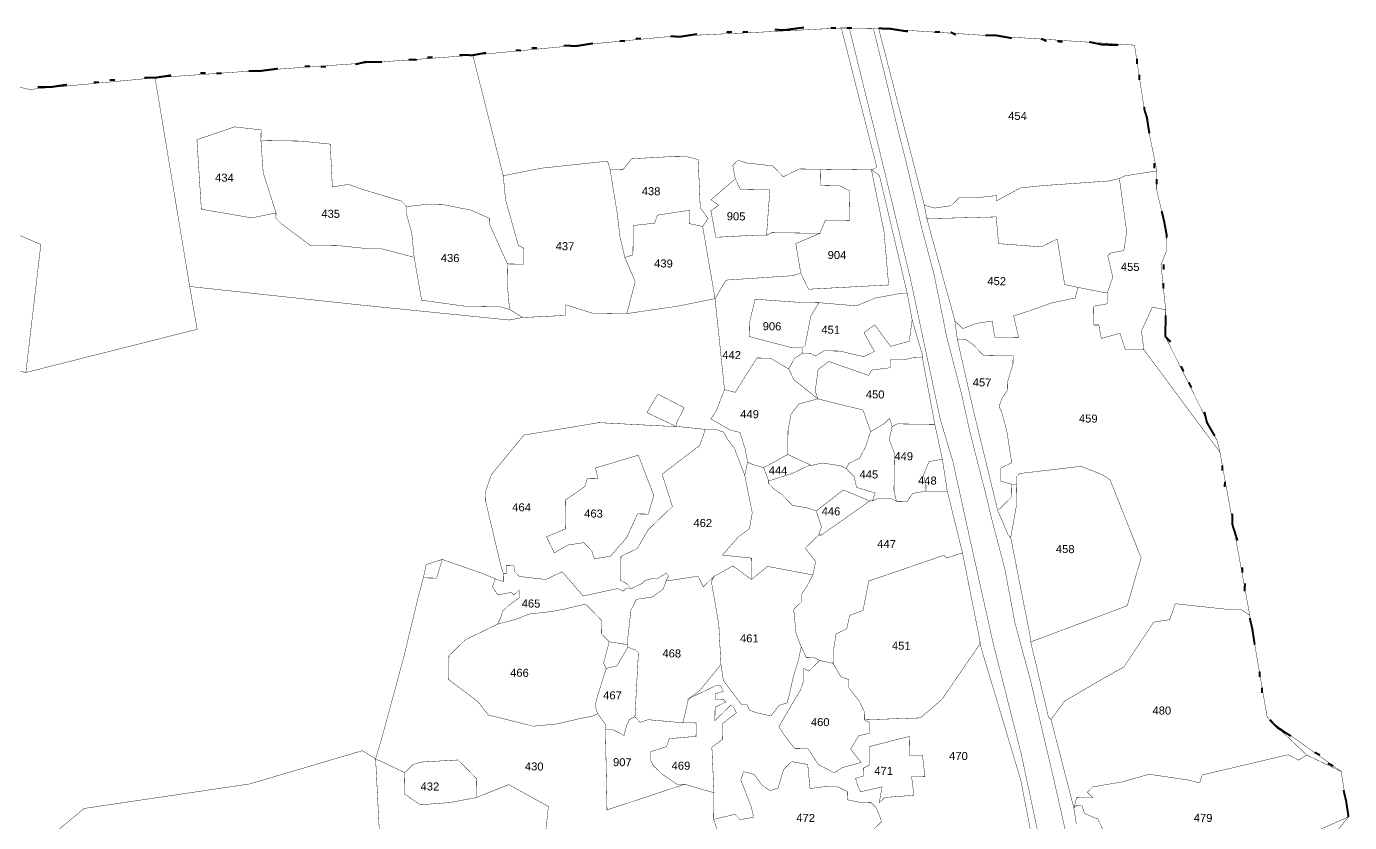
# Model space of a CAD drawing. Header units: metres. Extents: x 259177 to 277314, y 2171367 to 2185445.
# Drawn here: x 265601 to 267567, y 2176914 to 2178096 of the extents above; entities that cross this region are included whole.
import ezdxf

# ---------------------------------------------------------------- set-up
doc = ezdxf.new("R2010")
doc.units = ezdxf.units.M
doc.header["$MEASUREMENT"] = 0
for name, color, linetype in [('SURVEY NO.', 7, 'Continuous'), ('SURVEY PLOT BOUNDARY', 35, 'Continuous'), ('VILLAGE BOUNDARY', 212, 'Continuous')]:
    doc.layers.add(name, color=color, linetype=linetype)
doc.styles.add('PDF Arial', font='arial.ttf')

# ---------------------------------------------------------------- blocks, each defined once
blk = doc.blocks.new('FEWEWFEWQT')
at = {"layer": 'SURVEY PLOT BOUNDARY', "lineweight": 18, "const_width": 0.001}
for points in [[(282136.4104, 2174212.3766), (282136.3504, 2174212.3233), (282136.3704, 2174212.31), (282136.3504, 2174212.2966), (282136.3638, 2174212.23), (282136.4637, 2174212.2366), (282136.4904, 2174212.2366), (282136.5037, 2174212.2433), (282136.5704, 2174212.2433), (282136.6237, 2174212.2433), (282136.5637, 2174212.2166), (282136.5771, 2174212.1433), (282136.5571, 2174212.1366), (282136.3904, 2174212.1233), (282136.3638, 2174212.0766), (282136.3304, 2174212.2566), (282136.3438, 2174212.2766), (282136.3238, 2174212.3033), (282136.3171, 2174212.4233), (282136.2904, 2174212.43), (282136.2504, 2174212.43), (282136.1504, 2174212.4233), (282136.1304, 2174212.3966), (282136.0971, 2174212.3966), (282136.0904, 2174212.4166), (282135.9238, 2174212.3966), (282135.8305, 2174212.3766), (282135.7505, 2174212.6767), (282136.2438, 2174212.73), (282136.4637, 2174212.7433), (282136.6704, 2174212.7567), (282136.7637, 2174212.41), (282136.7504, 2174212.4033), (282136.6637, 2174212.4033), (282136.6237, 2174212.4033), (282136.5704, 2174212.4033), (282136.5304, 2174212.3833), (282136.5037, 2174212.41), (282136.4371, 2174212.4166), (282136.4171, 2174212.4233), (282136.4037, 2174212.41)], [(282137.4637, 2174212.41), (282137.3837, 2174212.3966), (282137.3703, 2174212.39), (282137.3437, 2174212.3833), (282137.1837, 2174212.37), (282137.1237, 2174212.3633), (282137.0637, 2174212.33), (282137.0637, 2174212.3433), (282137.0104, 2174212.3366), (282136.9704, 2174212.3366), (282136.9504, 2174212.3166), (282136.9104, 2174212.31), (282136.8837, 2174212.3166), (282136.7637, 2174212.7567), (282137.4037, 2174212.7233), (282137.4303, 2174212.5633)], [(282135.8305, 2174212.3766), (282135.8371, 2174212.3166), (282135.8705, 2174212.2033), (282135.8838, 2174212.1966), (282135.8838, 2174212.1566), (282135.8438, 2174212.1566), (282135.7971, 2174212.2566), (282135.7971, 2174212.27), (282135.7505, 2174212.29), (282135.6771, 2174212.3033), (282135.6438, 2174212.3033), (282135.5905, 2174212.2966), (282135.5771, 2174212.31), (282135.4838, 2174212.3366), (282135.4438, 2174212.35), (282135.4038, 2174212.3433), (282135.3972, 2174212.45), (282135.3238, 2174212.4567), (282135.2238, 2174212.4567), (282135.2238, 2174212.4833), (282135.1572, 2174212.49), (282135.0638, 2174212.4567), (282135.0772, 2174212.2833), (282135.2038, 2174212.2633), (282135.2638, 2174212.2766), (282135.2638, 2174212.2633), (282135.2772, 2174212.25), (282135.3505, 2174212.1966), (282135.4238, 2174212.1966), (282135.4971, 2174212.19), (282135.5305, 2174212.19), (282135.6105, 2174212.17), (282135.6305, 2174212.0633), (282135.7371, 2174212.05), (282135.8238, 2174212.05), (282135.8505, 2174212.0433), (282135.8838, 2174212.0233), (282135.8505, 2174212.0166), (282135.4705, 2174212.05), (282135.0505, 2174212.09), (282134.9572, 2174212.61), (282135.5971, 2174212.6633), (282135.7505, 2174212.6767)], [(282134.9572, 2174212.61), (282135.0505, 2174212.09), (282135.0705, 2174211.9833), (282134.6439, 2174211.8699), (282134.6772, 2174212.19), (282133.8106, 2174212.55), (282133.7373, 2174212.5767), (282134.2372, 2174212.57), (282134.3306, 2174212.57), (282134.5839, 2174212.59), (282134.6439, 2174212.5767)], [(282134.6772, 2174212.19), (282134.6439, 2174211.8699), (282133.1973, 2174212.13), (282133.484, 2174212.3566), (282133.7373, 2174212.53), (282133.7373, 2174212.5767), (282133.8106, 2174212.55)], [(282135.2238, 2174212.4567), (282135.2305, 2174212.3766), (282135.2638, 2174212.2766), (282135.2038, 2174212.2633), (282135.0772, 2174212.2833), (282135.0638, 2174212.4567), (282135.1572, 2174212.49), (282135.2238, 2174212.4833)], [(282135.5905, 2174212.2966), (282135.5905, 2174212.2766), (282135.6038, 2174212.23), (282135.6105, 2174212.17), (282135.5305, 2174212.19), (282135.4971, 2174212.19), (282135.4238, 2174212.1966), (282135.3505, 2174212.1966), (282135.2772, 2174212.25), (282135.2638, 2174212.2633), (282135.2638, 2174212.2766), (282135.2305, 2174212.3766), (282135.2238, 2174212.4567), (282135.3238, 2174212.4567), (282135.3972, 2174212.45), (282135.4038, 2174212.3433), (282135.4438, 2174212.35), (282135.4838, 2174212.3366), (282135.5771, 2174212.31)], [(282136.0971, 2174212.3966), (282136.1171, 2174212.2833), (282136.1238, 2174212.23), (282136.1304, 2174212.2033), (282136.1371, 2174212.1766), (282136.1638, 2174212.1166), (282136.1438, 2174212.0366), (282136.0571, 2174212.0366), (282135.9904, 2174212.0566), (282135.9904, 2174212.0299), (282135.8838, 2174212.0233), (282135.8505, 2174212.0433), (282135.8438, 2174212.11), (282135.8438, 2174212.1566), (282135.8838, 2174212.1566), (282135.8838, 2174212.1966), (282135.8705, 2174212.2033), (282135.8371, 2174212.3166), (282135.8305, 2174212.3766), (282135.9238, 2174212.3966), (282136.0904, 2174212.4166)], [(282136.3304, 2174212.2566), (282136.2971, 2174212.2633), (282136.2971, 2174212.2966), (282136.2171, 2174212.2833), (282136.2104, 2174212.2633), (282136.1571, 2174212.2566), (282136.1571, 2174212.1833), (282136.1371, 2174212.1766), (282136.1304, 2174212.2033), (282136.1238, 2174212.23), (282136.1171, 2174212.2833), (282136.0971, 2174212.3966), (282136.1304, 2174212.3966), (282136.1504, 2174212.4233), (282136.2504, 2174212.43), (282136.2904, 2174212.43), (282136.3171, 2174212.4233), (282136.3238, 2174212.3033), (282136.3438, 2174212.2766)], [(282136.6237, 2174212.4033), (282136.6237, 2174212.3633), (282136.6704, 2174212.3633), (282136.6971, 2174212.35), (282136.6971, 2174212.2766), (282136.6371, 2174212.2766), (282136.6237, 2174212.2433), (282136.5704, 2174212.2433), (282136.5037, 2174212.2433), (282136.4904, 2174212.2366), (282136.4971, 2174212.35), (282136.4237, 2174212.35), (282136.4104, 2174212.3766), (282136.4037, 2174212.41), (282136.4171, 2174212.4233), (282136.4371, 2174212.4166), (282136.5037, 2174212.41), (282136.5304, 2174212.3833), (282136.5704, 2174212.4033)], [(282136.7704, 2174212.39), (282136.8437, 2174212.0966), (282136.8304, 2174212.0966), (282136.7637, 2174212.0833), (282136.7171, 2174212.0633), (282136.6237, 2174212.07), (282136.5771, 2174212.07), (282136.4637, 2174212.0766), (282136.4504, 2174212.0166), (282136.4504, 2174211.9833), (282136.5571, 2174211.9566), (282136.5837, 2174211.9566), (282136.5837, 2174211.9433), (282136.5637, 2174211.9299), (282136.5504, 2174211.9033), (282136.5037, 2174211.9299), (282136.4704, 2174211.9299), (282136.4171, 2174211.8433), (282136.3904, 2174211.8499), (282136.3638, 2174212.0766), (282136.3904, 2174212.1233), (282136.5571, 2174212.1366), (282136.5771, 2174212.1433), (282136.5971, 2174212.1033), (282136.7971, 2174212.1166), (282136.7837, 2174212.25), (282136.7504, 2174212.4033)], [(282136.7504, 2174212.4033), (282136.7837, 2174212.25), (282136.7971, 2174212.1166), (282136.5971, 2174212.1033), (282136.5771, 2174212.1433), (282136.5637, 2174212.2166), (282136.6237, 2174212.2433), (282136.6371, 2174212.2766), (282136.6971, 2174212.2766), (282136.6971, 2174212.35), (282136.6704, 2174212.3633), (282136.6237, 2174212.3633), (282136.6237, 2174212.4033), (282136.6637, 2174212.4033)], [(282137.3703, 2174212.39), (282137.3903, 2174212.2566), (282137.3837, 2174212.21), (282137.3503, 2174212.2033), (282137.3437, 2174212.1966), (282137.357, 2174212.1433), (282137.3437, 2174212.1033), (282137.2703, 2174212.1166), (282137.237, 2174212.1233), (282137.217, 2174212.2366), (282137.177, 2174212.2166), (282137.0704, 2174212.2233), (282137.0637, 2174212.29), (282136.8904, 2174212.2833), (282136.8837, 2174212.3166), (282136.9104, 2174212.31), (282136.9504, 2174212.3166), (282136.9704, 2174212.3366), (282137.0104, 2174212.3366), (282137.0637, 2174212.3433), (282137.0637, 2174212.33), (282137.1237, 2174212.3633), (282137.1837, 2174212.37), (282137.3437, 2174212.3833)], [(282137.4903, 2174212.0633), (282137.457, 2174212.07), (282137.4303, 2174212.0099), (282137.437, 2174211.9633), (282137.3903, 2174211.9633), (282137.377, 2174212.0033), (282137.3303, 2174211.9899), (282137.3237, 2174212.0233), (282137.3103, 2174212.0233), (282137.3103, 2174212.07), (282137.3437, 2174212.0766), (282137.3437, 2174212.1033), (282137.357, 2174212.1433), (282137.3437, 2174212.1966), (282137.3503, 2174212.2033), (282137.3837, 2174212.21), (282137.3903, 2174212.2566), (282137.3703, 2174212.39), (282137.3837, 2174212.3966), (282137.4637, 2174212.41), (282137.4637, 2174212.3633), (282137.477, 2174212.31), (282137.4903, 2174212.25), (282137.4903, 2174212.21), (282137.477, 2174212.1766)], [(282136.4904, 2174212.2366), (282136.4637, 2174212.2366), (282136.3638, 2174212.23), (282136.3504, 2174212.2966), (282136.3704, 2174212.31), (282136.3504, 2174212.3233), (282136.4104, 2174212.3766), (282136.4237, 2174212.35), (282136.4971, 2174212.35)], [(282135.8438, 2174212.1566), (282135.8438, 2174212.11), (282135.8505, 2174212.0433), (282135.8238, 2174212.05), (282135.7371, 2174212.05), (282135.6305, 2174212.0633), (282135.6105, 2174212.17), (282135.6038, 2174212.23), (282135.5905, 2174212.2766), (282135.5905, 2174212.2966), (282135.6438, 2174212.3033), (282135.6771, 2174212.3033), (282135.7505, 2174212.29), (282135.7971, 2174212.27), (282135.7971, 2174212.2566)], [(282136.3638, 2174212.0766), (282136.2704, 2174212.0566), (282136.1438, 2174212.0366), (282136.1638, 2174212.1166), (282136.1371, 2174212.1766), (282136.1571, 2174212.1833), (282136.1571, 2174212.2566), (282136.2104, 2174212.2633), (282136.2171, 2174212.2833), (282136.2971, 2174212.2966), (282136.2971, 2174212.2633), (282136.3304, 2174212.2566)], [(282137.2703, 2174212.1166), (282137.2637, 2174212.09), (282137.2037, 2174212.0766), (282137.1504, 2174212.0566), (282137.1104, 2174212.0433), (282137.1237, 2174211.9899), (282137.0637, 2174211.9899), (282137.057, 2174212.0299), (282137.017, 2174212.0233), (282136.9837, 2174212.0099), (282136.9637, 2174212.0299), (282136.8904, 2174212.2833), (282137.0637, 2174212.29), (282137.0704, 2174212.2233), (282137.177, 2174212.2166), (282137.217, 2174212.2366), (282137.237, 2174212.1233)], [(282136.8437, 2174212.0966), (282136.857, 2174212.0299), (282136.8504, 2174211.9766), (282136.8037, 2174211.9633), (282136.7637, 2174212.0166), (282136.7371, 2174211.9966), (282136.7637, 2174211.9499), (282136.7371, 2174211.9366), (282136.6771, 2174211.9499), (282136.6371, 2174211.9499), (282136.6171, 2174211.9366), (282136.6037, 2174211.9433), (282136.5837, 2174211.9433), (282136.5837, 2174211.9566), (282136.5904, 2174211.9633), (282136.6037, 2174212.0366), (282136.6237, 2174212.07), (282136.7171, 2174212.0633), (282136.7637, 2174212.0833), (282136.8304, 2174212.0966)], [(282137.7103, 2174211.3032), (282137.6903, 2174211.3166), (282137.6637, 2174211.3166), (282137.5237, 2174211.3299), (282137.5103, 2174211.2899), (282137.4703, 2174211.2832), (282137.397, 2174211.1699), (282137.3503, 2174211.1432), (282137.2504, 2174211.0832), (282137.217, 2174211.0365), (282137.2104, 2174211.0432), (282137.1637, 2174211.2299), (282137.4037, 2174211.3232), (282137.437, 2174211.4432), (282137.357, 2174211.6366), (282137.337, 2174211.6499), (282137.2837, 2174211.6699), (282137.1304, 2174211.6499), (282137.1237, 2174211.6433), (282137.1237, 2174211.6232), (282137.1104, 2174211.6232), (282137.0837, 2174211.6299), (282137.0837, 2174211.6633), (282137.1104, 2174211.6766), (282137.097, 2174211.7566), (282137.0837, 2174211.8033), (282137.077, 2174211.8166), (282137.0837, 2174211.8366), (282137.097, 2174211.8566), (282137.097, 2174211.8766), (282137.1104, 2174211.9233), (282137.1104, 2174211.9433), (282137.0904, 2174211.9433), (282137.037, 2174211.9433), (282137.0104, 2174211.9699), (282136.9904, 2174211.9833), (282136.9704, 2174211.9833), (282136.9637, 2174212.0299), (282136.9837, 2174212.0099), (282137.017, 2174212.0233), (282137.057, 2174212.0299), (282137.0637, 2174211.9899), (282137.1237, 2174211.9899), (282137.1104, 2174212.0433), (282137.1504, 2174212.0566), (282137.2037, 2174212.0766), (282137.2637, 2174212.09), (282137.2703, 2174212.1166), (282137.3437, 2174212.1033), (282137.3437, 2174212.0766), (282137.3103, 2174212.07), (282137.3103, 2174212.0233), (282137.3237, 2174212.0233), (282137.3303, 2174211.9899), (282137.377, 2174212.0033), (282137.3903, 2174211.9633), (282137.437, 2174211.9633), (282137.6303, 2174211.7099)], [(282136.6237, 2174212.07), (282136.6037, 2174212.0366), (282136.5904, 2174211.9633), (282136.5837, 2174211.9566), (282136.5571, 2174211.9566), (282136.4504, 2174211.9833), (282136.4504, 2174212.0166), (282136.4637, 2174212.0766), (282136.5771, 2174212.07)], [(282137.6303, 2174211.7099), (282137.437, 2174211.9633), (282137.4303, 2174212.0099), (282137.457, 2174212.07), (282137.4903, 2174212.0633), (282137.4903, 2174211.9966), (282137.6237, 2174211.7366)], [(282136.5504, 2174211.9033), (282136.5637, 2174211.9299), (282136.5837, 2174211.9433), (282136.6037, 2174211.9433), (282136.6171, 2174211.9366), (282136.6371, 2174211.9499), (282136.6771, 2174211.9499), (282136.7371, 2174211.9366), (282136.7637, 2174211.9499), (282136.7371, 2174211.9966), (282136.7637, 2174212.0166), (282136.8037, 2174211.9633), (282136.8504, 2174211.9766), (282136.857, 2174212.0299), (282136.8837, 2174211.9433), (282136.8837, 2174211.9366), (282136.8637, 2174211.9366), (282136.837, 2174211.9299), (282136.8037, 2174211.9299), (282136.8037, 2174211.9099), (282136.7571, 2174211.9033), (282136.7504, 2174211.8899), (282136.6704, 2174211.9166), (282136.6504, 2174211.9233), (282136.6237, 2174211.9033), (282136.6171, 2174211.8499), (282136.6237, 2174211.8299), (282136.5637, 2174211.8766)], [(282137.1104, 2174211.6232), (282137.1104, 2174211.5899), (282137.0904, 2174211.5699), (282137.077, 2174211.5566), (282137.0104, 2174211.8166), (282136.9704, 2174211.9833), (282136.9904, 2174211.9833), (282137.0104, 2174211.9699), (282137.037, 2174211.9433), (282137.0904, 2174211.9433), (282137.1104, 2174211.9433), (282137.1104, 2174211.9233), (282137.097, 2174211.8766), (282137.097, 2174211.8566), (282137.0837, 2174211.8366), (282137.077, 2174211.8166), (282137.0837, 2174211.8033), (282137.097, 2174211.7566), (282137.1104, 2174211.6766), (282137.0837, 2174211.6633), (282137.0837, 2174211.6299)], [(282136.6237, 2174211.8299), (282136.5771, 2174211.8166), (282136.5571, 2174211.7899), (282136.5504, 2174211.7499), (282136.5504, 2174211.7299), (282136.5504, 2174211.6899), (282136.5037, 2174211.6633), (282136.4904, 2174211.6566), (282136.4637, 2174211.6633), (282136.4504, 2174211.6699), (282136.4437, 2174211.7033), (282136.4304, 2174211.7433), (282136.4037, 2174211.7499), (282136.3571, 2174211.7766), (282136.3704, 2174211.7966), (282136.3904, 2174211.8499), (282136.4171, 2174211.8433), (282136.4704, 2174211.9299), (282136.5037, 2174211.9299), (282136.5504, 2174211.9033), (282136.5637, 2174211.8766)], [(282136.6237, 2174211.8299), (282136.6171, 2174211.8499), (282136.6237, 2174211.9033), (282136.6504, 2174211.9233), (282136.6704, 2174211.9166), (282136.7504, 2174211.8899), (282136.7571, 2174211.9033), (282136.8037, 2174211.9099), (282136.8037, 2174211.9299), (282136.837, 2174211.9299), (282136.8637, 2174211.9366), (282136.8837, 2174211.9366), (282136.917, 2174211.7699), (282136.8704, 2174211.7699), (282136.8237, 2174211.7699), (282136.8104, 2174211.7633), (282136.8037, 2174211.7833), (282136.7904, 2174211.7699), (282136.7571, 2174211.7499), (282136.7371, 2174211.8033)], [(282136.2704, 2174211.7566), (282136.1971, 2174211.7899), (282136.2238, 2174211.8366), (282136.2904, 2174211.8033), (282136.2704, 2174211.7633)], [(282136.7571, 2174211.7499), (282136.7437, 2174211.7099), (282136.7304, 2174211.6833), (282136.7037, 2174211.6699), (282136.6971, 2174211.6566), (282136.6837, 2174211.6633), (282136.6371, 2174211.6699), (282136.6104, 2174211.6633), (282136.5504, 2174211.6899), (282136.5504, 2174211.7299), (282136.5504, 2174211.7499), (282136.5571, 2174211.7899), (282136.5771, 2174211.8166), (282136.6237, 2174211.8299), (282136.7371, 2174211.8033)], [(282136.2704, 2174211.7566), (282136.3438, 2174211.7499), (282136.3304, 2174211.7099), (282136.2371, 2174211.6366), (282136.2638, 2174211.5566), (282136.2038, 2174211.4966), (282136.1771, 2174211.4499), (282136.1371, 2174211.4299), (282136.1371, 2174211.3699), (282136.1504, 2174211.3632), (282136.1638, 2174211.3499), (282136.1504, 2174211.3499), (282136.1438, 2174211.3432), (282136.1304, 2174211.3499), (282136.0438, 2174211.3299), (282135.9904, 2174211.3899), (282135.9504, 2174211.3699), (282135.8838, 2174211.3766), (282135.8705, 2174211.3899), (282135.8705, 2174211.4032), (282135.8505, 2174211.4032), (282135.8505, 2174211.3832), (282135.8438, 2174211.3832), (282135.8371, 2174211.4032), (282135.7971, 2174211.5632), (282135.7971, 2174211.5899), (282135.8105, 2174211.6299), (282135.8905, 2174211.7299), (282136.0038, 2174211.7499), (282136.0771, 2174211.7633), (282136.2504, 2174211.7566)], [(282136.8104, 2174211.7633), (282136.8037, 2174211.7299), (282136.8171, 2174211.6966), (282136.8171, 2174211.6766), (282136.8171, 2174211.6299), (282136.8171, 2174211.6032), (282136.8237, 2174211.5766), (282136.8104, 2174211.5832), (282136.7771, 2174211.5832), (282136.7637, 2174211.5766), (282136.7704, 2174211.5966), (282136.7237, 2174211.6099), (282136.7171, 2174211.6366), (282136.7037, 2174211.6499), (282136.6971, 2174211.6566), (282136.7037, 2174211.6699), (282136.7304, 2174211.6833), (282136.7437, 2174211.7099), (282136.7571, 2174211.7499), (282136.7904, 2174211.7699), (282136.8037, 2174211.7833)], [(282136.8237, 2174211.5766), (282136.8171, 2174211.6032), (282136.8171, 2174211.6299), (282136.8171, 2174211.6766), (282136.8171, 2174211.6966), (282136.8037, 2174211.7299), (282136.8104, 2174211.7633), (282136.8237, 2174211.7699), (282136.8704, 2174211.7699), (282136.917, 2174211.7699), (282136.937, 2174211.6833), (282136.9037, 2174211.6766), (282136.8904, 2174211.6433), (282136.897, 2174211.6166), (282136.897, 2174211.6032), (282136.8637, 2174211.5966), (282136.8504, 2174211.5766)], [(282136.4437, 2174211.6366), (282136.4637, 2174211.5432), (282136.4571, 2174211.5032), (282136.4304, 2174211.4832), (282136.3904, 2174211.4366), (282136.4637, 2174211.4299), (282136.4637, 2174211.3766), (282136.4171, 2174211.4099), (282136.3704, 2174211.3832), (282136.3438, 2174211.3566), (282136.3304, 2174211.3832), (282136.2504, 2174211.3699), (282136.2571, 2174211.3832), (282136.2504, 2174211.3899), (282136.2304, 2174211.3766), (282136.2171, 2174211.3766), (282136.1971, 2174211.3699), (282136.1904, 2174211.3632), (282136.1638, 2174211.3499), (282136.1504, 2174211.3632), (282136.1371, 2174211.3699), (282136.1371, 2174211.4299), (282136.1771, 2174211.4499), (282136.2038, 2174211.4966), (282136.2638, 2174211.5566), (282136.2371, 2174211.6366), (282136.3304, 2174211.7099), (282136.3438, 2174211.7499), (282136.3704, 2174211.7499), (282136.3904, 2174211.7433), (282136.3971, 2174211.7299), (282136.4171, 2174211.7033)], [(282136.6104, 2174211.6633), (282136.6037, 2174211.6633), (282136.5637, 2174211.6433), (282136.5037, 2174211.6232), (282136.4904, 2174211.6566), (282136.5037, 2174211.6633), (282136.5504, 2174211.6899)], [(282136.1504, 2174211.4766), (282136.1104, 2174211.4299), (282136.0704, 2174211.4232), (282136.0638, 2174211.4432), (282136.0438, 2174211.4632), (282136.0038, 2174211.4566), (282135.9704, 2174211.4366), (282135.9504, 2174211.4766), (282135.9971, 2174211.4966), (282135.9971, 2174211.5699), (282136.0171, 2174211.5832), (282136.0438, 2174211.6032), (282136.0504, 2174211.6232), (282136.0771, 2174211.6232), (282136.0704, 2174211.6499), (282136.1771, 2174211.6833), (282136.2171, 2174211.5832), (282136.2038, 2174211.5366), (282136.1771, 2174211.5366)], [(282135.9504, 2174211.4766), (282135.9704, 2174211.4366), (282136.0038, 2174211.4566), (282136.0438, 2174211.4632), (282136.0638, 2174211.4432), (282136.0704, 2174211.4232), (282136.1104, 2174211.4299), (282136.1504, 2174211.4766), (282136.1771, 2174211.5366), (282136.2038, 2174211.5366), (282136.2171, 2174211.5832), (282136.1771, 2174211.6833), (282136.0704, 2174211.6499), (282136.0771, 2174211.6232), (282136.0504, 2174211.6232), (282136.0438, 2174211.6032), (282136.0171, 2174211.5832), (282135.9971, 2174211.5699), (282135.9971, 2174211.4966)], [(282136.4904, 2174211.6566), (282136.5037, 2174211.6232), (282136.5037, 2174211.6166), (282136.5171, 2174211.6032), (282136.5371, 2174211.5899), (282136.5637, 2174211.5632), (282136.6037, 2174211.5566), (282136.6237, 2174211.5499), (282136.6304, 2174211.5299), (282136.6371, 2174211.5099), (282136.6304, 2174211.4899), (282136.6237, 2174211.4832), (282136.5971, 2174211.4566), (282136.6237, 2174211.4232), (282136.6171, 2174211.3899), (282136.5037, 2174211.4099), (282136.4637, 2174211.3766), (282136.4637, 2174211.4299), (282136.3904, 2174211.4366), (282136.4304, 2174211.4832), (282136.4571, 2174211.5032), (282136.4637, 2174211.5432), (282136.4437, 2174211.6366), (282136.4504, 2174211.6699), (282136.4637, 2174211.6633)], [(282136.6971, 2174211.6566), (282136.7037, 2174211.6499), (282136.7171, 2174211.6366), (282136.7237, 2174211.6099), (282136.7704, 2174211.5966), (282136.7637, 2174211.5766), (282136.7571, 2174211.5766), (282136.6904, 2174211.6032), (282136.6237, 2174211.5499), (282136.6037, 2174211.5566), (282136.5637, 2174211.5632), (282136.5371, 2174211.5899), (282136.5171, 2174211.6032), (282136.5037, 2174211.6166), (282136.5037, 2174211.6232), (282136.5637, 2174211.6433), (282136.6037, 2174211.6633), (282136.6104, 2174211.6633), (282136.6371, 2174211.6699), (282136.6837, 2174211.6633)], [(282136.897, 2174211.6032), (282136.897, 2174211.6166), (282136.8904, 2174211.6433), (282136.9037, 2174211.6766), (282136.937, 2174211.6833), (282136.9504, 2174211.6032)], [(282137.1637, 2174211.2299), (282137.1637, 2174211.2365), (282137.1104, 2174211.4899), (282137.1237, 2174211.5699), (282137.1237, 2174211.6232), (282137.1237, 2174211.6433), (282137.1304, 2174211.6499), (282137.2837, 2174211.6699), (282137.337, 2174211.6499), (282137.357, 2174211.6366), (282137.437, 2174211.4432), (282137.4037, 2174211.3232)], [(282137.077, 2174211.5566), (282137.0904, 2174211.5699), (282137.1104, 2174211.5899), (282137.1104, 2174211.6232), (282137.1237, 2174211.6232), (282137.1237, 2174211.5699), (282137.1104, 2174211.4899), (282137.1037, 2174211.4966)], [(282136.9904, 2174211.4499), (282136.9504, 2174211.4366), (282136.9437, 2174211.4432), (282136.7571, 2174211.3766), (282136.7437, 2174211.3032), (282136.7104, 2174211.2899), (282136.7037, 2174211.2566), (282136.6771, 2174211.2432), (282136.6704, 2174211.1965), (282136.6704, 2174211.1699), (282136.6371, 2174211.1765), (282136.6237, 2174211.1832), (282136.6037, 2174211.1832), (282136.5904, 2174211.2099), (282136.5771, 2174211.2432), (282136.5704, 2174211.3032), (282136.5904, 2174211.3232), (282136.5904, 2174211.3432), (282136.6037, 2174211.3632), (282136.6171, 2174211.3899), (282136.6237, 2174211.4232), (282136.5971, 2174211.4566), (282136.6237, 2174211.4832), (282136.6304, 2174211.4899), (282136.6371, 2174211.4899), (282136.7571, 2174211.5766), (282136.7637, 2174211.5766), (282136.7771, 2174211.5832), (282136.8104, 2174211.5832), (282136.8237, 2174211.5766), (282136.8504, 2174211.5766), (282136.8637, 2174211.5966), (282136.897, 2174211.6032), (282136.9504, 2174211.6032)], [(282136.7571, 2174211.5766), (282136.6371, 2174211.4899), (282136.6304, 2174211.4899), (282136.6371, 2174211.5099), (282136.6304, 2174211.5299), (282136.6237, 2174211.5499), (282136.6904, 2174211.6032)], [(282137.037, 2174211.2232), (282136.9437, 2174211.0832), (282136.8904, 2174211.0365), (282136.7504, 2174211.0299), (282136.7504, 2174211.0499), (282136.7371, 2174211.0765), (282136.7104, 2174211.1099), (282136.7104, 2174211.1299), (282136.6904, 2174211.1365), (282136.6704, 2174211.1699), (282136.6704, 2174211.1965), (282136.6771, 2174211.2432), (282136.7037, 2174211.2566), (282136.7104, 2174211.2899), (282136.7437, 2174211.3032), (282136.7571, 2174211.3766), (282136.9437, 2174211.4432), (282136.9504, 2174211.4366), (282136.9904, 2174211.4499), (282137.037, 2174211.2299)], [(282135.6438, 2174211.3699), (282135.6505, 2174211.4032), (282135.6905, 2174211.4166), (282135.6771, 2174211.3699)], [(282136.1638, 2174211.3499), (282136.1904, 2174211.3632), (282136.1971, 2174211.3699), (282136.2171, 2174211.3766), (282136.2304, 2174211.3766), (282136.2504, 2174211.3899), (282136.2571, 2174211.3832), (282136.2504, 2174211.3699), (282136.2438, 2174211.3499), (282136.2171, 2174211.3299), (282136.1771, 2174211.3232), (282136.1638, 2174211.2966), (282136.1571, 2174211.2299), (282136.1571, 2174211.2099), (282136.1104, 2174211.2165), (282136.0904, 2174211.2365), (282136.0904, 2174211.2566), (282136.0904, 2174211.2699), (282136.0571, 2174211.3032), (282136.0504, 2174211.3099), (282135.9971, 2174211.2966), (282135.9638, 2174211.2899), (282135.9105, 2174211.2832), (282135.8771, 2174211.2699), (282135.8305, 2174211.2566), (282135.8371, 2174211.2699), (282135.8438, 2174211.2899), (282135.8571, 2174211.3032), (282135.8838, 2174211.3232), (282135.8838, 2174211.3432), (282135.8705, 2174211.3299), (282135.8638, 2174211.3366), (282135.8305, 2174211.3299), (282135.8171, 2174211.3499), (282135.8238, 2174211.3699), (282135.8438, 2174211.3632), (282135.8438, 2174211.3832), (282135.8505, 2174211.3832), (282135.8505, 2174211.4032), (282135.8705, 2174211.4032), (282135.8705, 2174211.3899), (282135.8838, 2174211.3766), (282135.9504, 2174211.3699), (282135.9904, 2174211.3899), (282136.0438, 2174211.3299), (282136.1304, 2174211.3499), (282136.1438, 2174211.3432), (282136.1504, 2174211.3499)], [(282136.6171, 2174211.3899), (282136.6037, 2174211.3632), (282136.5904, 2174211.3432), (282136.5904, 2174211.3232), (282136.5704, 2174211.3032), (282136.5771, 2174211.2432), (282136.5904, 2174211.2099), (282136.5837, 2174211.1765), (282136.5704, 2174211.1299), (282136.5637, 2174211.0965), (282136.5571, 2174211.0699), (282136.5371, 2174211.0632), (282136.5171, 2174211.0365), (282136.4837, 2174211.0432), (282136.4637, 2174211.0499), (282136.4571, 2174211.0632), (282136.4437, 2174211.0632), (282136.3971, 2174211.1232), (282136.3904, 2174211.1632), (282136.3837, 2174211.2632), (282136.3638, 2174211.3699), (282136.3704, 2174211.3832), (282136.4171, 2174211.4099), (282136.4637, 2174211.3766), (282136.5037, 2174211.4099)], [(282136.3904, 2174211.1632), (282136.3371, 2174211.0965), (282136.3104, 2174211.0765), (282136.2971, 2174211.0165), (282136.2104, 2174211.0232), (282136.1904, 2174211.0165), (282136.1771, 2174211.0299), (282136.1838, 2174211.1899), (282136.1771, 2174211.1965), (282136.1571, 2174211.2032), (282136.1571, 2174211.2099), (282136.1571, 2174211.2299), (282136.1638, 2174211.2966), (282136.1771, 2174211.3232), (282136.2171, 2174211.3299), (282136.2438, 2174211.3499), (282136.2504, 2174211.3699), (282136.3304, 2174211.3832), (282136.3438, 2174211.3566), (282136.3704, 2174211.3832), (282136.3638, 2174211.3699), (282136.3837, 2174211.2632)], [(282137.857, 2174210.9565), (282137.837, 2174210.9432), (282137.8103, 2174210.9565), (282137.597, 2174210.9032), (282137.5903, 2174210.8832), (282137.5637, 2174210.8899), (282137.4637, 2174210.9032), (282137.397, 2174210.8832), (282137.3237, 2174210.8699), (282137.3103, 2174210.8565), (282137.3237, 2174210.8432), (282137.2837, 2174210.8432), (282137.277, 2174210.8165), (282137.217, 2174211.0365), (282137.2504, 2174211.0832), (282137.3503, 2174211.1432), (282137.397, 2174211.1699), (282137.4703, 2174211.2832), (282137.5103, 2174211.2899), (282137.5237, 2174211.3299), (282137.6637, 2174211.3166), (282137.6903, 2174211.3166), (282137.7103, 2174211.3032), (282137.757, 2174211.0499), (282137.7703, 2174211.0365)], [(282136.1104, 2174211.2165), (282136.0971, 2174211.1632), (282136.1038, 2174211.1499), (282136.0838, 2174211.0832), (282136.0771, 2174211.0565), (282136.0838, 2174211.0365), (282136.0704, 2174211.0299), (282136.0371, 2174211.0232), (282136.0104, 2174211.0165), (282135.9838, 2174211.0099), (282135.9238, 2174211.0032), (282135.8105, 2174211.0299), (282135.7838, 2174211.0632), (282135.7105, 2174211.1165), (282135.7105, 2174211.1765), (282135.7505, 2174211.2165), (282135.8305, 2174211.2566), (282135.8771, 2174211.2699), (282135.9105, 2174211.2832), (282135.9638, 2174211.2899), (282135.9971, 2174211.2966), (282136.0504, 2174211.3099), (282136.0571, 2174211.3032), (282136.0904, 2174211.2699), (282136.0904, 2174211.2566), (282136.0904, 2174211.2365)], [(282136.1038, 2174210.9965), (282136.1038, 2174211.0099), (282136.0838, 2174211.0365), (282136.0771, 2174211.0565), (282136.0838, 2174211.0832), (282136.1038, 2174211.1499), (282136.1304, 2174211.1565), (282136.1571, 2174211.2032), (282136.1771, 2174211.1965), (282136.1838, 2174211.1899), (282136.1771, 2174211.0299), (282136.1638, 2174211.0232), (282136.1571, 2174211.0099), (282136.1504, 2174210.9832), (282136.1371, 2174210.9899), (282136.1238, 2174210.9965)], [(282136.1571, 2174211.2099), (282136.1571, 2174211.2032), (282136.1304, 2174211.1565), (282136.1038, 2174211.1499), (282136.0971, 2174211.1632), (282136.1104, 2174211.2165)], [(282136.6704, 2174211.1699), (282136.6904, 2174211.1365), (282136.7104, 2174211.1299), (282136.7104, 2174211.1099), (282136.7371, 2174211.0765), (282136.7504, 2174211.0499), (282136.7504, 2174211.0299), (282136.7637, 2174211.0232), (282136.7637, 2174210.9965), (282136.7371, 2174210.9899), (282136.7171, 2174210.9565), (282136.7437, 2174210.9232), (282136.6971, 2174210.9099), (282136.6771, 2174210.8965), (282136.6371, 2174210.9165), (282136.6104, 2174210.9565), (282136.5771, 2174210.9565), (282136.5504, 2174210.9899), (282136.5371, 2174211.0099), (282136.5637, 2174211.0565), (282136.5904, 2174211.1032), (282136.5971, 2174211.1232), (282136.5971, 2174211.1365), (282136.5971, 2174211.1565), (282136.6104, 2174211.1499), (282136.6237, 2174211.1632), (282136.6371, 2174211.1765)], [(282136.3038, 2174210.8632), (282136.2838, 2174210.8632), (282136.2438, 2174210.8899), (282136.2238, 2174210.9099), (282136.2171, 2174210.9232), (282136.2171, 2174210.9432), (282136.2571, 2174210.9565), (282136.2638, 2174210.9765), (282136.3304, 2174210.9832), (282136.3304, 2174211.0099), (282136.3304, 2174211.0165), (282136.2971, 2174211.0165), (282136.3104, 2174211.0765), (282136.3771, 2174211.1099), (282136.3904, 2174211.1099), (282136.3971, 2174211.0965), (282136.3771, 2174211.0899), (282136.3771, 2174211.0765), (282136.3971, 2174211.0765), (282136.4037, 2174211.0699), (282136.3771, 2174211.0565), (282136.3771, 2174211.0232), (282136.4171, 2174211.0632), (282136.4237, 2174211.0565), (282136.4304, 2174211.0432), (282136.3971, 2174211.0165), (282136.3971, 2174210.9765), (282136.3704, 2174210.9565), (282136.3771, 2174210.8432), (282136.3504, 2174210.8499)], [(282136.2971, 2174211.0165), (282136.3304, 2174211.0165), (282136.3304, 2174211.0099), (282136.3304, 2174210.9832), (282136.2638, 2174210.9765), (282136.2571, 2174210.9565), (282136.2171, 2174210.9432), (282136.2171, 2174210.9232), (282136.2238, 2174210.9099), (282136.2438, 2174210.8899), (282136.2838, 2174210.8632), (282136.3038, 2174210.8632), (282136.1104, 2174210.7965), (282136.1038, 2174210.9965), (282136.1238, 2174210.9965), (282136.1371, 2174210.9899), (282136.1504, 2174210.9832), (282136.1571, 2174211.0099), (282136.1638, 2174211.0232), (282136.1771, 2174211.0299), (282136.1904, 2174211.0165), (282136.2104, 2174211.0232)], [(282137.9436, 2174210.9165), (282137.857, 2174210.9565), (282137.7703, 2174211.0365)], [(282136.8704, 2174210.8899), (282136.877, 2174210.8432), (282136.8037, 2174210.8365), (282136.7904, 2174210.8232), (282136.7971, 2174210.8632), (282136.7437, 2174210.8499), (282136.7371, 2174210.8632), (282136.7304, 2174210.8832), (282136.7504, 2174210.8899), (282136.7504, 2174210.9099), (282136.7637, 2174210.9165), (282136.7637, 2174210.9632), (282136.8637, 2174210.9899), (282136.8637, 2174210.9432), (282136.897, 2174210.9432), (282136.9037, 2174210.8899)], [(282136.7371, 2174210.8632), (282136.7437, 2174210.8499), (282136.7971, 2174210.8632), (282136.7904, 2174210.8232), (282136.8037, 2174210.8365), (282136.877, 2174210.8432), (282136.8704, 2174210.8899), (282136.9037, 2174210.8899), (282136.897, 2174210.9432), (282136.8637, 2174210.9432), (282136.8637, 2174210.9899), (282136.7637, 2174210.9632), (282136.7637, 2174210.9165), (282136.7504, 2174210.9099), (282136.7504, 2174210.8899), (282136.7304, 2174210.8832)], [(282135.5305, 2174210.9165), (282135.6038, 2174210.8832), (282135.6038, 2174210.8298), (282135.6438, 2174210.8032), (282135.7171, 2174210.8098), (282135.7838, 2174210.8232), (282135.8638, 2174210.8565), (282135.9638, 2174210.8032), (282135.9504, 2174210.6632), (282135.8838, 2174210.6032), (282135.8838, 2174210.5632), (282135.9238, 2174210.5165), (282135.9904, 2174210.5165), (282136.2238, 2174210.4098), (282136.3171, 2174210.3965), (282136.3638, 2174210.3898), (282136.4171, 2174210.3898), (282135.9638, 2174210.2898), (282135.5705, 2174210.1965), (282135.5705, 2174210.2165), (282135.5505, 2174210.4832), (282135.5438, 2174210.7098)], [(282135.7838, 2174210.8232), (282135.7171, 2174210.8098), (282135.6438, 2174210.8032), (282135.6038, 2174210.8298), (282135.6038, 2174210.8832), (282135.6238, 2174210.9032), (282135.6438, 2174210.9099), (282135.7371, 2174210.9165), (282135.7838, 2174210.8699)]]:
    blk.add_lwpolyline(points, close=True, dxfattribs=at)
for points in [[(282137.1837, 2174210.6898), (282137.1437, 2174210.8832), (282137.037, 2174211.2232), (282137.037, 2174211.2299), (282136.9904, 2174211.4499), (282136.9504, 2174211.6032), (282136.937, 2174211.6833), (282136.917, 2174211.7699), (282136.8837, 2174211.9366), (282136.8837, 2174211.9433), (282136.857, 2174212.0299), (282136.8437, 2174212.0966), (282136.7704, 2174212.39), (282136.7504, 2174212.4033), (282136.7637, 2174212.41), (282136.6704, 2174212.7567), (282136.6904, 2174212.7567), (282136.7704, 2174212.45), (282136.8504, 2174212.1366), (282136.9304, 2174211.7833), (282136.9637, 2174211.6766), (282137.0104, 2174211.4766), (282137.0704, 2174211.2232), (282137.1437, 2174210.9499), (282137.1904, 2174210.7432)], [(282137.1904, 2174210.7432), (282137.1437, 2174210.9499), (282137.0704, 2174211.2232), (282137.0104, 2174211.4766), (282136.9637, 2174211.6766), (282136.9304, 2174211.7833), (282136.8504, 2174212.1366), (282136.7704, 2174212.45), (282136.6904, 2174212.7567), (282136.7504, 2174212.7567), (282136.7837, 2174212.63), (282136.8104, 2174212.5233), (282136.837, 2174212.4233), (282136.877, 2174212.2633), (282136.9104, 2174212.1433), (282136.9437, 2174211.9899), (282136.9637, 2174211.9166), (282136.9837, 2174211.8433), (282137.0037, 2174211.7566), (282137.0504, 2174211.5832), (282137.0637, 2174211.5299), (282137.097, 2174211.4099), (282137.1237, 2174211.2766), (282137.1637, 2174211.1365), (282137.1904, 2174211.0299), (282137.2237, 2174210.8965), (282137.2637, 2174210.7298)], [(282137.2637, 2174210.7298), (282137.2237, 2174210.8965), (282137.1904, 2174211.0299), (282137.1637, 2174211.1365), (282137.1237, 2174211.2766), (282137.097, 2174211.4099), (282137.0637, 2174211.5299), (282137.0504, 2174211.5832), (282137.0037, 2174211.7566), (282136.9837, 2174211.8433), (282136.9637, 2174211.9166), (282136.9437, 2174211.9899), (282136.9104, 2174212.1433), (282136.877, 2174212.2633), (282136.837, 2174212.4233), (282136.8104, 2174212.5233), (282136.7837, 2174212.63), (282136.7504, 2174212.7567), (282136.7637, 2174212.7567), (282136.8837, 2174212.3166), (282136.8904, 2174212.2833), (282136.9637, 2174212.0299), (282136.9704, 2174211.9833), (282137.0104, 2174211.8166), (282137.077, 2174211.5566), (282137.1037, 2174211.4966), (282137.1104, 2174211.4899), (282137.1637, 2174211.2365), (282137.1637, 2174211.2299), (282137.2104, 2174211.0432), (282137.217, 2174211.0365), (282137.277, 2174210.8165), (282137.2837, 2174210.7765)], [(282136.7637, 2174212.7567), (282136.7637, 2174212.7567)], [(282134.6439, 2174211.8699), (282135.0705, 2174211.9833), (282135.0505, 2174212.09), (282135.4705, 2174212.05), (282135.8505, 2174212.0166), (282135.8838, 2174212.0233), (282135.9904, 2174212.0299), (282135.9904, 2174212.0566), (282136.0571, 2174212.0366), (282136.1438, 2174212.0366), (282136.2704, 2174212.0566), (282136.3638, 2174212.0766), (282136.3904, 2174211.8499), (282136.3704, 2174211.7966), (282136.3571, 2174211.7766), (282136.4037, 2174211.7499), (282136.4304, 2174211.7433), (282136.4437, 2174211.7033), (282136.4504, 2174211.6699), (282136.4437, 2174211.6366), (282136.4171, 2174211.7033), (282136.3971, 2174211.7299), (282136.3904, 2174211.7433), (282136.3704, 2174211.7499), (282136.3438, 2174211.7499), (282136.2704, 2174211.7566), (282136.2704, 2174211.7633), (282136.2904, 2174211.8033), (282136.2238, 2174211.8366), (282136.1971, 2174211.7899), (282136.2704, 2174211.7566), (282136.2504, 2174211.7566), (282136.0771, 2174211.7633), (282136.0038, 2174211.7499), (282135.8905, 2174211.7299), (282135.8105, 2174211.6299), (282135.7971, 2174211.5899), (282135.7971, 2174211.5632), (282135.8371, 2174211.4032), (282135.8438, 2174211.3832), (282135.8438, 2174211.3632), (282135.8238, 2174211.3699), (282135.7905, 2174211.3832), (282135.6905, 2174211.4166), (282135.6505, 2174211.4032), (282135.6438, 2174211.3699), (282135.6305, 2174211.3166), (282135.5971, 2174211.1699), (282135.5438, 2174210.9632), (282135.5305, 2174210.9165), (282135.4971, 2174210.9365), (282135.2172, 2174210.8499), (282134.8039, 2174210.7832), (282134.7172, 2174210.7098)], [(282135.9504, 2174210.6632), (282135.9638, 2174210.8032), (282135.8638, 2174210.8565), (282135.7838, 2174210.8232), (282135.7838, 2174210.8699), (282135.7371, 2174210.9165), (282135.6438, 2174210.9099), (282135.6238, 2174210.9032), (282135.6038, 2174210.8832), (282135.5305, 2174210.9165), (282135.5438, 2174210.9632), (282135.5971, 2174211.1699), (282135.6305, 2174211.3166), (282135.6438, 2174211.3699), (282135.6771, 2174211.3699), (282135.6905, 2174211.4166), (282135.7905, 2174211.3832), (282135.8238, 2174211.3699), (282135.8171, 2174211.3499), (282135.8305, 2174211.3299), (282135.8638, 2174211.3366), (282135.8705, 2174211.3299), (282135.8838, 2174211.3432), (282135.8838, 2174211.3232), (282135.8571, 2174211.3032), (282135.8438, 2174211.2899), (282135.8371, 2174211.2699), (282135.8305, 2174211.2566), (282135.7505, 2174211.2165), (282135.7105, 2174211.1765), (282135.7105, 2174211.1165), (282135.7838, 2174211.0632), (282135.8105, 2174211.0299), (282135.9238, 2174211.0032), (282135.9838, 2174211.0099), (282136.0104, 2174211.0165), (282136.0371, 2174211.0232), (282136.0704, 2174211.0299), (282136.0838, 2174211.0365), (282136.1038, 2174211.0099), (282136.1038, 2174210.9965), (282136.1104, 2174210.7965), (282136.3038, 2174210.8632), (282136.3504, 2174210.8499), (282136.3771, 2174210.8432), (282136.3771, 2174210.7765), (282136.4037, 2174210.7032)], [(282136.7704, 2174210.7498), (282136.7971, 2174210.7765), (282136.7837, 2174210.8098), (282136.7704, 2174210.8232), (282136.7437, 2174210.8232), (282136.7104, 2174210.8298), (282136.7104, 2174210.8499), (282136.6837, 2174210.8632), (282136.6637, 2174210.8632), (282136.6171, 2174210.8565), (282136.6104, 2174210.9165), (282136.5704, 2174210.9232), (282136.5504, 2174210.9032), (282136.5371, 2174210.8565), (282136.5171, 2174210.8499), (282136.4971, 2174210.8632), (282136.4771, 2174210.8899), (282136.4504, 2174210.8965), (282136.4437, 2174210.8765), (282136.4704, 2174210.8098), (282136.4771, 2174210.7832), (282136.4437, 2174210.7765), (282136.4304, 2174210.7898), (282136.3771, 2174210.7765), (282136.3771, 2174210.8432), (282136.3704, 2174210.9565), (282136.3971, 2174210.9765), (282136.3971, 2174211.0165), (282136.4304, 2174211.0432), (282136.4237, 2174211.0565), (282136.4171, 2174211.0632), (282136.3771, 2174211.0232), (282136.3771, 2174211.0565), (282136.4037, 2174211.0699), (282136.3971, 2174211.0765), (282136.3771, 2174211.0765), (282136.3771, 2174211.0899), (282136.3971, 2174211.0965), (282136.3904, 2174211.1099), (282136.3771, 2174211.1099), (282136.3104, 2174211.0765), (282136.3371, 2174211.0965), (282136.3904, 2174211.1632), (282136.3971, 2174211.1232), (282136.4437, 2174211.0632), (282136.4571, 2174211.0632), (282136.4637, 2174211.0499), (282136.4837, 2174211.0432), (282136.5171, 2174211.0365), (282136.5371, 2174211.0632), (282136.5571, 2174211.0699), (282136.5637, 2174211.0965), (282136.5704, 2174211.1299), (282136.5837, 2174211.1765), (282136.5904, 2174211.2099), (282136.6037, 2174211.1832), (282136.6237, 2174211.1832), (282136.6371, 2174211.1765), (282136.6237, 2174211.1632), (282136.6104, 2174211.1499), (282136.5971, 2174211.1565), (282136.5971, 2174211.1365), (282136.5971, 2174211.1232), (282136.5904, 2174211.1032), (282136.5637, 2174211.0565), (282136.5371, 2174211.0099), (282136.5504, 2174210.9899), (282136.5771, 2174210.9565), (282136.6104, 2174210.9565), (282136.6371, 2174210.9165), (282136.6771, 2174210.8965), (282136.6971, 2174210.9099), (282136.7437, 2174210.9232), (282136.7171, 2174210.9565), (282136.7371, 2174210.9899), (282136.7637, 2174210.9965), (282136.7637, 2174211.0232), (282136.7504, 2174211.0299), (282136.8904, 2174211.0365), (282136.9437, 2174211.0832), (282137.037, 2174211.2232), (282137.1437, 2174210.8832), (282137.1837, 2174210.6898)], [(282134.7172, 2174210.7098), (282134.8039, 2174210.7832), (282135.2172, 2174210.8499), (282135.4971, 2174210.9365), (282135.5305, 2174210.9165), (282135.5438, 2174210.7098)], [(282137.3503, 2174210.7632), (282137.337, 2174210.7898), (282137.3037, 2174210.8032), (282137.297, 2174210.8232), (282137.2837, 2174210.8232), (282137.277, 2174210.8165), (282137.2837, 2174210.8432), (282137.3237, 2174210.8432), (282137.3103, 2174210.8565), (282137.3237, 2174210.8699), (282137.397, 2174210.8832), (282137.4637, 2174210.9032), (282137.5637, 2174210.8899), (282137.5903, 2174210.8832), (282137.597, 2174210.9032), (282137.8103, 2174210.9565), (282137.837, 2174210.9432), (282137.857, 2174210.9565), (282137.9436, 2174210.9165), (282137.9636, 2174210.8032), (282137.8903, 2174210.7698)], [(282136.4037, 2174210.7032), (282136.3771, 2174210.7765), (282136.4304, 2174210.7898), (282136.4437, 2174210.7765), (282136.4771, 2174210.7832), (282136.4704, 2174210.8098), (282136.4437, 2174210.8765), (282136.4504, 2174210.8965), (282136.4771, 2174210.8899), (282136.4971, 2174210.8632), (282136.5171, 2174210.8499), (282136.5371, 2174210.8565), (282136.5504, 2174210.9032), (282136.5704, 2174210.9232), (282136.6104, 2174210.9165), (282136.6171, 2174210.8565), (282136.6637, 2174210.8632), (282136.6837, 2174210.8632), (282136.7104, 2174210.8499), (282136.7104, 2174210.8298), (282136.7437, 2174210.8232), (282136.7704, 2174210.8232), (282136.7837, 2174210.8098), (282136.7971, 2174210.7765), (282136.7704, 2174210.7498)], [(282137.2837, 2174210.7765), (282137.277, 2174210.8165), (282137.2837, 2174210.8232), (282137.297, 2174210.8232), (282137.3037, 2174210.8032), (282137.337, 2174210.7898), (282137.3503, 2174210.7632)], [(282137.8903, 2174210.7698), (282137.9636, 2174210.8032), (282137.937, 2174210.7698)]]:
    blk.add_lwpolyline(points, dxfattribs=at)
at = {"layer": 'VILLAGE BOUNDARY', "const_width": 0.005}
for points in [[(282136.5037, 2174212.75), (282136.5304, 2174212.75), (282136.5771, 2174212.7567)], [(282136.6437, 2174212.7567), (282136.6571, 2174212.7567)], [(282136.6837, 2174212.7567), (282136.6904, 2174212.7567), (282136.6971, 2174212.7567)], [(282136.7637, 2174212.7567), (282136.7904, 2174212.7567), (282136.837, 2174212.75)], [(282136.9037, 2174212.75), (282136.917, 2174212.75)], [(282136.9437, 2174212.75), (282136.957, 2174212.7433)], [(282136.1171, 2174212.7167), (282136.1304, 2174212.7167)], [(282136.1571, 2174212.7233), (282136.1704, 2174212.7233)], [(282136.2438, 2174212.73), (282136.2704, 2174212.73), (282136.3104, 2174212.7367)], [(282136.3837, 2174212.7433), (282136.3971, 2174212.7433)], [(282136.4237, 2174212.7433), (282136.4371, 2174212.7433)], [(282137.0304, 2174212.7433), (282137.057, 2174212.7433), (282137.097, 2174212.7367)], [(282137.1704, 2174212.7367), (282137.1837, 2174212.73)], [(282137.2104, 2174212.73), (282137.2237, 2174212.73)], [(282137.2903, 2174212.73), (282137.3237, 2174212.7233), (282137.3637, 2174212.7233)], [(282135.7171, 2174212.6767), (282135.7438, 2174212.6767), (282135.7505, 2174212.6767), (282135.7838, 2174212.6833)], [(282135.8571, 2174212.69), (282135.8705, 2174212.69)], [(282135.8971, 2174212.6967), (282135.9105, 2174212.6967)], [(282135.9771, 2174212.7033), (282136.0104, 2174212.7033), (282136.0504, 2174212.71)], [(282137.4103, 2174212.69), (282137.4103, 2174212.6767)], [(282135.4572, 2174212.65), (282135.4838, 2174212.6567), (282135.5238, 2174212.6567)], [(282135.5905, 2174212.6633), (282135.5971, 2174212.6633), (282135.6105, 2174212.6633)], [(282135.6371, 2174212.67), (282135.6505, 2174212.67)], [(282137.417, 2174212.65), (282137.417, 2174212.6367)], [(282134.9305, 2174212.61), (282134.9572, 2174212.61), (282134.9972, 2174212.6167)], [(282135.0705, 2174212.6233), (282135.0838, 2174212.6233)], [(282135.1105, 2174212.6233), (282135.1238, 2174212.6233)], [(282135.1905, 2174212.63), (282135.2172, 2174212.63), (282135.2638, 2174212.6367)], [(282135.3305, 2174212.6433), (282135.3438, 2174212.6433)], [(282135.3705, 2174212.6433), (282135.3838, 2174212.6433)], [(282134.6639, 2174212.5833), (282134.6972, 2174212.5833), (282134.7372, 2174212.59)], [(282134.8039, 2174212.5967), (282134.8172, 2174212.5967)], [(282134.8439, 2174212.6033), (282134.8572, 2174212.6033)], [(282137.4303, 2174212.57), (282137.4303, 2174212.5633), (282137.437, 2174212.5433), (282137.4437, 2174212.5033)], [(282137.457, 2174212.43), (282137.457, 2174212.4166)], [(282137.4637, 2174212.39), (282137.4637, 2174212.3766)], [(282137.477, 2174212.31), (282137.4837, 2174212.2833), (282137.4903, 2174212.25), (282137.4903, 2174212.2433)], [(282137.4837, 2174212.1766), (282137.4837, 2174212.1633)], [(282137.4837, 2174212.13), (282137.4837, 2174212.1166)], [(282137.4903, 2174212.05), (282137.4903, 2174212.0233), (282137.4903, 2174211.9966), (282137.5037, 2174211.9833)], [(282137.5303, 2174211.9233), (282137.537, 2174211.9099)], [(282137.5503, 2174211.8833), (282137.557, 2174211.8699)], [(282137.5903, 2174211.8099), (282137.597, 2174211.7833), (282137.617, 2174211.7499)], [(282137.637, 2174211.6766), (282137.637, 2174211.6633)], [(282137.6437, 2174211.6366), (282137.6437, 2174211.6232)], [(282137.6637, 2174211.5566), (282137.6637, 2174211.5299), (282137.677, 2174211.4899)], [(282137.6903, 2174211.4232), (282137.6903, 2174211.4099)], [(282137.697, 2174211.3832), (282137.697, 2174211.3632)], [(282137.7103, 2174211.2966), (282137.717, 2174211.2699), (282137.7236, 2174211.2299)], [(282137.737, 2174211.1632), (282137.737, 2174211.1499)], [(282137.7436, 2174211.1232), (282137.7436, 2174211.1099)], [(282137.7636, 2174211.0432), (282137.7703, 2174211.0365), (282137.7836, 2174211.0232), (282137.817, 2174211.0032)], [(282137.877, 2174210.9632), (282137.8903, 2174210.9565)], [(282137.9103, 2174210.9365), (282137.9236, 2174210.9299)], [(282137.9503, 2174210.8699), (282137.957, 2174210.8432), (282137.9636, 2174210.8032)]]:
    blk.add_lwpolyline(points, dxfattribs=at)
at = {"layer": 'SURVEY NO.', "char_height": 0.02, "attachment_point": 7, "style": 'PDF Arial'}
for s, insert in [('454', (282137.0904, 2174212.5326)), ('434', (282135.1105, 2174212.3526)), ('438', (282136.1771, 2174212.3326)), ('435', (282135.3772, 2174212.2659)), ('905', (282136.3904, 2174212.2726)), ('437', (282135.9638, 2174212.1926)), ('904', (282136.6437, 2174212.1793)), ('436', (282135.6771, 2174212.1593)), ('439', (282136.2104, 2174212.1526)), ('455', (282137.377, 2174212.1593)), ('452', (282137.0437, 2174212.1193)), ('906', (282136.4837, 2174211.9993)), ('451', (282136.6304, 2174211.9926)), ('442', (282136.3837, 2174211.9265)), ('457', (282137.0104, 2174211.8659)), ('450', (282136.7437, 2174211.8326)), ('449', (282136.4304, 2174211.7792)), ('459', (282137.277, 2174211.7792)), ('449', (282136.8171, 2174211.6792)), ('444', (282136.5037, 2174211.6398)), ('445', (282136.7304, 2174211.6326)), ('448', (282136.877, 2174211.6192)), ('464', (282135.8638, 2174211.5392)), ('446', (282136.6371, 2174211.5392)), ('463', (282136.0438, 2174211.5259)), ('462', (282136.3171, 2174211.5059)), ('447', (282136.7771, 2174211.4598)), ('458', (282137.2237, 2174211.4526)), ('465', (282135.8905, 2174211.2992)), ('461', (282136.4371, 2174211.2192)), ('451', (282136.8171, 2174211.2059)), ('468', (282136.2438, 2174211.1792)), ('466', (282135.8638, 2174211.1259)), ('467', (282136.0971, 2174211.0725)), ('480', (282137.4703, 2174211.0525)), ('460', (282136.6171, 2174211.0125)), ('470', (282136.9637, 2174210.9325)), ('430', (282135.9038, 2174210.8925)), ('907', (282136.1238, 2174210.9058)), ('469', (282136.2704, 2174210.8992)), ('471', (282136.7771, 2174210.8931)), ('432', (282135.6438, 2174210.8391)), ('479', (282137.577, 2174210.7858)), ('472', (282136.5837, 2174210.7731))]:
    blk.add_mtext(s, dxfattribs=dict(at, insert=insert))

msp = doc.modelspace()

# ---------------------------------------------------------------- block references
at = {"xscale": 594.7216958835667, "yscale": 594.7216958835667, "zscale": 594.7216958835667, "rotation": 359.254356221976}
msp.add_blockref('FEWEWFEWQT', (-184338996.6, -1288580324.6), dxfattribs=at)

doc.saveas('drawing.dxf')
